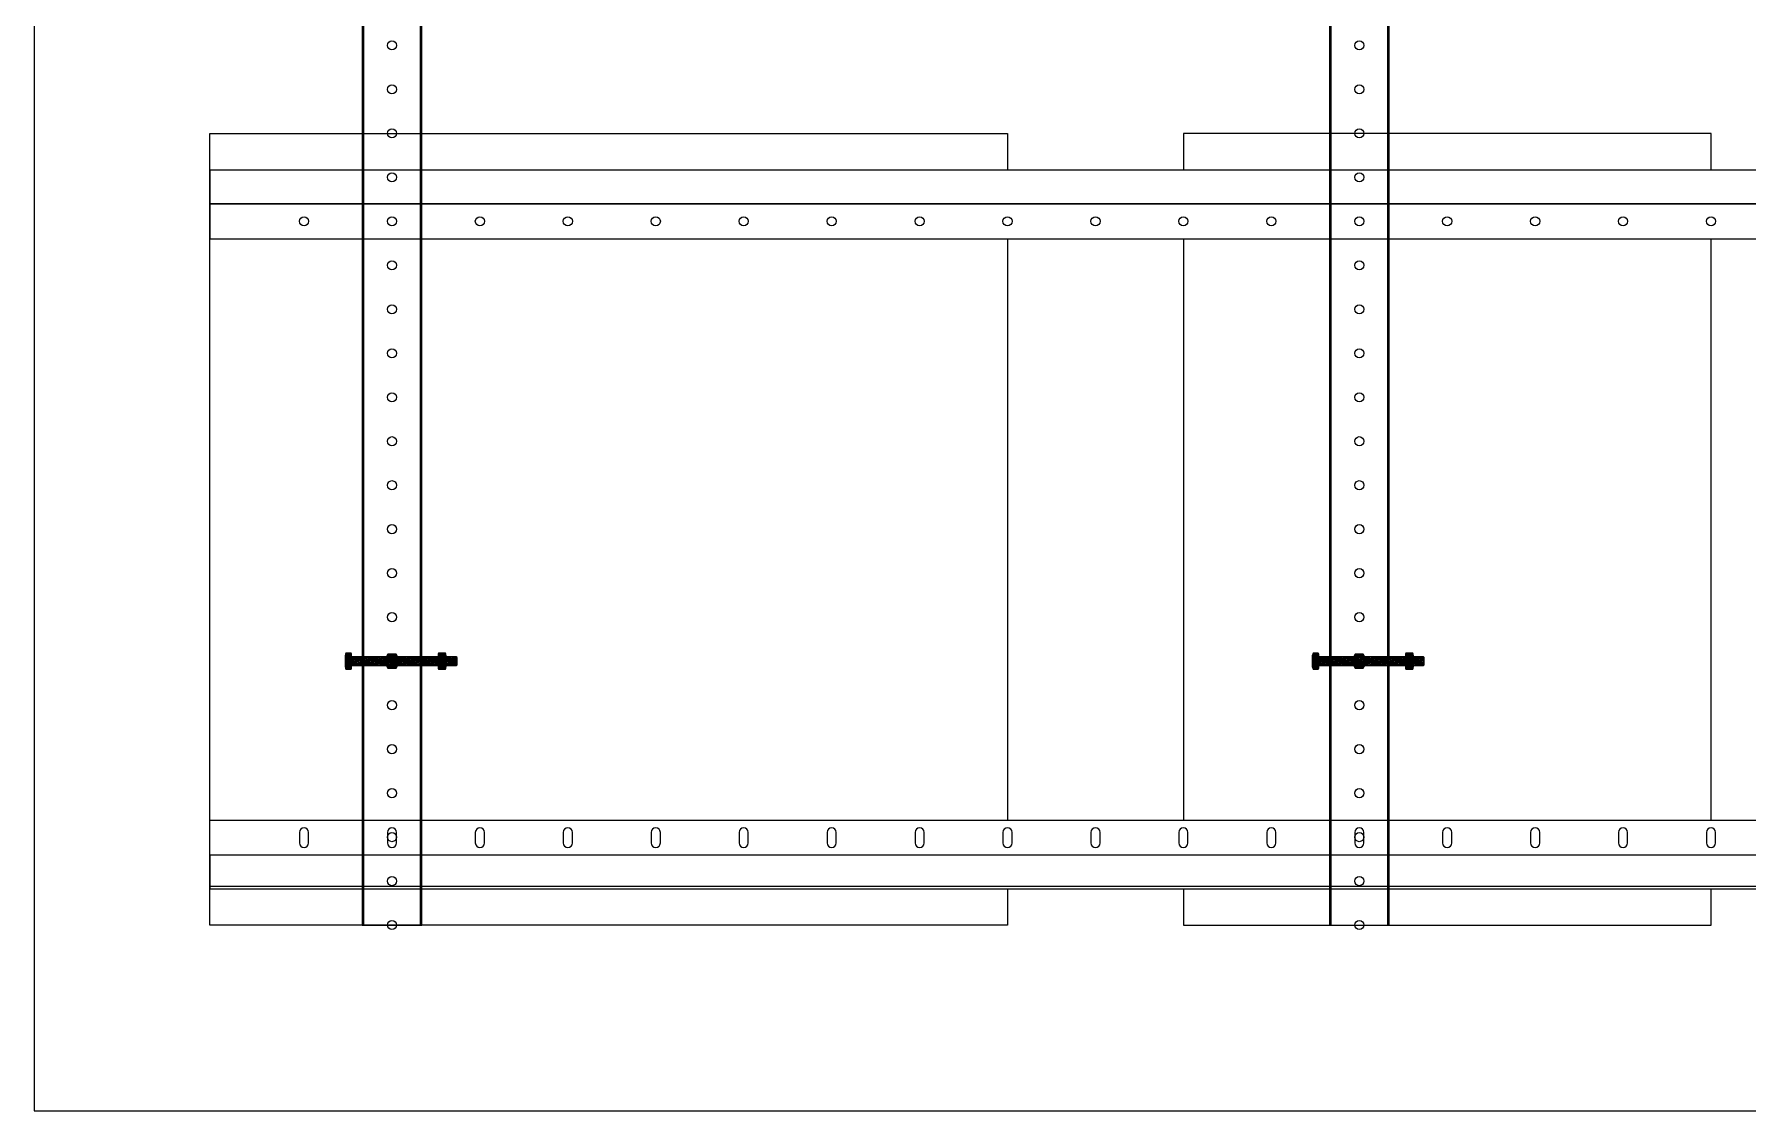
# Model space of a CAD drawing. Header units: millimetres. Extents: x -962357 to -591296, y -223672 to 59420.
# Drawn here: x -762783 to -761809, y -175224 to -174613 of the extents above; entities that cross this region are included whole.
import ezdxf

# ---------------------------------------------------------------- set-up
doc = ezdxf.new("R2010")
doc.units = ezdxf.units.MM
for name, color, linetype in [('000 - H A T C H', 8, 'Continuous'), ('000 - WIPEOUT', 250, 'Continuous'), ('001 - ASCESSORIES', 251, 'Continuous'), ('A11_ALU.SOLID SHEET', 2, 'Continuous')]:
    doc.layers.add(name, color=color, linetype=linetype)
pattern_1 = [(110, (-0.5, 0), (-0.939693, -0.34202), []), (110, (-0.2012, 0.6409), (-0.939693, -0.34202), [1.25, -0.25, 0, -0.25])]

# ---------------------------------------------------------------- blocks, each defined once
blk = doc.blocks.new('*U4854')
at = {"color": 3}
blk.add_wipeout([(-225, 4150), (225, 4150), (225, 3850), (-225, 3850)], dxfattribs=at).dxf.layer = '000 - WIPEOUT'
at = {"layer": 'A11_ALU.SOLID SHEET', "color": 0, "linetype": 'ByBlock'}
blk.add_lwpolyline([(-225, 3850), (225, 3850), (225, 4150), (-225, 4150)], close=True, dxfattribs=at)
blk = doc.blocks.new('*U4860')
at = {"layer": 'Defpoints'}
blk.add_point((0, 0), dxfattribs=at)
blk.add_wipeout([(225, 250), (225, 703.5), (-225, 703.5), (-225, 250)]).dxf.layer = '000 - WIPEOUT'
at = {"layer": 'A11_ALU.SOLID SHEET', "color": 0}
blk.add_lwpolyline([(225, 250), (225, 703.5), (-225, 703.5), (-225, 250)], close=True, dxfattribs=at)
at = {"layer": 'Defpoints'}
blk.add_point((0, 400), dxfattribs=at)
blk = doc.blocks.new('*U4929')
at = {"linetype": 'ByBlock'}
blk.add_wipeout([(4678.5, 0), (3600, 0), (3600, 39), (4678.5, 39)], dxfattribs=at).dxf.layer = '001 - ASCESSORIES'
at = {"color": 1, "linetype": 'ByBlock'}
blk.add_lwpolyline([(3600, 20), (4678.5, 20), (4678.5, 39), (3600, 39)], close=True, dxfattribs=at)
for points in [[(3827.6, 7), (3827.6, 13, 1), (3822.4, 13), (3822.4, 7, 1)], [(3877.6, 7), (3877.6, 13, 1), (3872.4, 13), (3872.4, 7, 1)], [(3927.6, 7), (3927.6, 13, 1), (3922.4, 13), (3922.4, 7, 1)], [(3977.6, 7), (3977.6, 13, 1), (3972.4, 13), (3972.4, 7, 1)], [(4027.6, 7), (4027.6, 13, 1), (4022.4, 13), (4022.4, 7, 1)], [(4077.6, 7), (4077.6, 13, 1), (4072.4, 13), (4072.4, 7, 1)], [(4127.6, 7), (4127.6, 13, 1), (4122.4, 13), (4122.4, 7, 1)], [(4177.6, 7), (4177.6, 13, 1), (4172.4, 13), (4172.4, 7, 1)], [(4227.6, 7), (4227.6, 13, 1), (4222.4, 13), (4222.4, 7, 1)], [(4277.6, 7), (4277.6, 13, 1), (4272.4, 13), (4272.4, 7, 1)], [(4327.6, 7), (4327.6, 13, 1), (4322.4, 13), (4322.4, 7, 1)], [(4377.6, 7), (4377.6, 13, 1), (4372.4, 13), (4372.4, 7, 1)], [(4427.6, 7), (4427.6, 13, 1), (4422.4, 13), (4422.4, 7, 1)], [(4477.6, 7), (4477.6, 13, 1), (4472.4, 13), (4472.4, 7, 1)], [(4527.6, 7), (4527.6, 13, 1), (4522.4, 13), (4522.4, 7, 1)], [(4577.6, 7), (4577.6, 13, 1), (4572.4, 13), (4572.4, 7, 1)], [(4627.6, 7), (4627.6, 13, 1), (4622.4, 13), (4622.4, 7, 1)]]:
    blk.add_lwpolyline(points, format="xyb", close=True, dxfattribs=at)
at = {"layer": '001 - ASCESSORIES'}
blk.add_lwpolyline([(3600, 37.8), (4678.5, 37.8), (4678.5, 39), (3600, 39)], close=True, dxfattribs=at)
at = {"layer": '001 - ASCESSORIES', "color": 1, "linetype": 'ByBlock'}
blk.add_lwpolyline([(4678.5, 0), (3600, 0), (3600, 20), (4678.5, 20)], close=True, dxfattribs=at)
blk = doc.blocks.new('*U4930')
at = {"linetype": 'ByBlock'}
blk.add_wipeout([(2400, -39), (4503.5, -39), (4503.5, 0), (2400, 0)], dxfattribs=at).dxf.layer = '000 - WIPEOUT'
at = {"layer": '001 - ASCESSORIES', "color": 1, "linetype": 'ByBlock'}
blk.add_lwpolyline([(4503.5, 0), (2400, 0), (2400, -20), (4503.5, -20)], close=True, dxfattribs=at)
at = {"layer": '001 - ASCESSORIES', "linetype": 'ByBlock'}
blk.add_lwpolyline([(4503.5, -20), (2400, -20), (2400, -39), (4503.5, -39)], close=True, dxfattribs=at)
for centre in [(3650, -10), (3700, -10), (3750, -10), (3800, -10), (3850, -10), (3900, -10), (3950, -10), (4000, -10), (4050, -10), (4100, -10), (4150, -10), (4200, -10), (4250, -10), (4300, -10), (4350, -10), (4400, -10), (4450, -10)]:
    blk.add_circle(centre, 2.6, dxfattribs=at)
blk = doc.blocks.new('*U4935')
at = {"layer": '001 - ASCESSORIES'}
blk.add_lwpolyline([(2050, 17), (1500, 17), (1500, -17), (2050, -17)], close=True, dxfattribs=at)
at = {"layer": '001 - ASCESSORIES', "color": 0}
blk.add_lwpolyline([(2050, 16.2), (1500, 16.2), (1500, -16.2), (2050, -16.2)], close=True, dxfattribs=at)
at = {"layer": '001 - ASCESSORIES'}
for centre in [(1550, 0), (1575, 0), (1600, 0), (1625, 0), (1650, 0), (1675, 0), (1700, 0), (1725, 0), (1750, 0), (1775, 0), (1800, 0), (1825, 0), (1850, 0), (1875, 0), (1900, 0), (1925, 0), (1950, 0), (1975, 0), (2000, 0), (2025, 0), (2050, 0)]:
    blk.add_circle(centre, 2.6, dxfattribs=at)
blk = doc.blocks.new('*U4663')
at = {"layer": '001 - ASCESSORIES', "color": 0}
blk.add_lwpolyline([(4.62, 0), (2.31, 4), (-2.31, 4), (-4.62, 0), (-2.31, -4), (2.31, -4)], close=True, dxfattribs=at)
at = {"layer": '001 - ASCESSORIES', "color": 8}
blk.add_circle((0, 0), 3.85, dxfattribs=at)
at = {"layer": '001 - ASCESSORIES', "color": 0}
blk.add_circle((0, 0), 2.6, dxfattribs=at)
blk = doc.blocks.new('*U4664')
at = {"layer": '000 - H A T C H'}
h = blk.add_hatch(color=250, dxfattribs=at)
h.dxf.hatch_style = 1
h.paths.add_polyline_path([(4, -2.31), (4, 2.31), (0, 4.62), (-4, 2.31), (-4, -2.31), (0, -4.62)])
h.paths.add_polyline_path([(0, -2.6, -1), (0, 2.6, -1)], flags=16)
at = {"layer": '001 - ASCESSORIES', "color": 0, "rotation": 270}
blk.add_blockref('*U4663', (0, 0), dxfattribs=at)
blk = doc.blocks.new('*U4682')
at = {"color": 1}
for p, q in [((-3.46, 3.5), (3.46, 3.5)), ((-3.46, 0), (3.46, 0))]:
    blk.add_line(p, q, dxfattribs=at)
at = {"color": 0}
for points in [[(-2.31, 3.21, 0.249855), (-4.62, 3.21), (-4.62, 0.29, 0.249855), (-2.31, 0.29)], [(2.31, 3.21, 0.062432), (0, 3.5, 0.062432), (-2.31, 3.21), (-2.31, 0.29, 0.061701), (0, 0, 0.061701), (2.31, 0.29)], [(4.62, 3.21, 0.249855), (2.31, 3.21), (2.31, 0.29, 0.249855), (4.62, 0.29)]]:
    blk.add_lwpolyline(points, format="xyb", close=True, dxfattribs=at)
blk = doc.blocks.new('*U4696')
at = {"layer": '000 - H A T C H'}
h = blk.add_hatch(dxfattribs=at)
h.set_pattern_fill('ANSI35', color=8, scale=4, angle=65)
h.set_pattern_definition(pattern_1)
h.paths.add_polyline_path([(0, -2.5), (59.5, -2.5), (59.5, 2.5), (0, 2.5)])
at = {"color": 8}
blk.add_line((59.5, -2.5), (59.5, 2.5), dxfattribs=at)
at = {"color": 1}
blk.add_lwpolyline([(59.5, 2.5), (0, 2.5), (0, -2.5), (59.5, -2.5), (60, -2), (60, 2)], close=True, dxfattribs=at)
blk = doc.blocks.new('*U4748')
at = {"layer": '000 - H A T C H'}
h = blk.add_hatch(color=250, dxfattribs=at)
h.dxf.hatch_style = 1
edge = h.paths.add_edge_path()
edge.add_line((-0.29, -4.62), (-3.21, -4.62))
edge.add_arc((-1.05, -3.46), 2.45, 180, 208.05689, ccw=False)
edge.add_line((-3.5, -3.46), (-3.5, -0.01))
edge.add_arc((5.86, 0), 9.36, 179.97608, 180.02392, ccw=False)
edge.add_line((-3.5, 0), (-3.5, 0))
edge.add_arc((5.86, 0), 9.36, 179.97608, 180.02392, ccw=False)
edge.add_line((-3.5, 0.01), (-3.5, 3.46))
edge.add_arc((-1.05, 3.46), 2.45, 151.94311, 180, ccw=False)
edge.add_line((-3.21, 4.62), (-0.29, 4.62))
edge.add_arc((-2.45, 3.46), 2.45, 360, 388.05689, ccw=False)
edge.add_line((0, 3.46), (0, -3.46))
edge.add_arc((-2.45, -3.46), 2.45, 331.94311, 360, ccw=False)
blk.add_blockref('*U4696', (0, 0))
at = {"layer": '001 - ASCESSORIES', "rotation": 90}
blk.add_blockref('*U4682', (0, 0), dxfattribs=at)
blk = doc.blocks.new('*U4662')
at = {"color": 1}
for p, q in [((-3.46, 4.5), (3.46, 4.5)), ((-3.46, 0), (3.46, 0))]:
    blk.add_line(p, q, dxfattribs=at)
at = {"color": 0}
for points in [[(-2.31, 4.21, 0.249893), (-4.62, 4.21), (-4.62, 0.29, 0.249893), (-2.31, 0.29)], [(2.31, 4.21, 0.062422), (0, 4.5, 0.062422), (-2.31, 4.21), (-2.31, 0.29, 0.061692), (0, 0, 0.061692), (2.31, 0.29)], [(4.62, 4.21, 0.249893), (2.31, 4.21), (2.31, 0.29, 0.249893), (4.62, 0.29)]]:
    blk.add_lwpolyline(points, format="xyb", close=True, dxfattribs=at)
blk = doc.blocks.new('*U4707')
at = {"layer": '000 - H A T C H'}
h = blk.add_hatch(color=250, dxfattribs=at)
h.dxf.hatch_style = 1
edge = h.paths.add_edge_path()
edge.add_line((0.29, 4.62), (4.21, 4.62))
edge.add_arc((2.05, 3.46), 2.45, 0, 28.06093, ccw=False)
edge.add_line((4.5, 3.46), (4.5, 0.01))
edge.add_arc((-4.86, 0), 9.36, -0.02392, 0.02392, ccw=False)
edge.add_line((4.5, 0), (4.5, 0))
edge.add_arc((-4.86, 0), 9.36, -0.02392, 0.02392, ccw=False)
edge.add_line((4.5, -0.01), (4.5, -3.46))
edge.add_arc((2.05, -3.46), 2.45, -28.06093, 0, ccw=False)
edge.add_line((4.21, -4.62), (0.29, -4.62))
edge.add_arc((2.45, -3.46), 2.45, 180, 208.06093, ccw=False)
edge.add_line((0, -3.46), (0, 3.46))
edge.add_arc((2.45, 3.46), 2.45, 151.93907, 180, ccw=False)
at = {"layer": '001 - ASCESSORIES', "color": 0, "rotation": 270}
blk.add_blockref('*U4662', (0, 0), dxfattribs=at)
blk = doc.blocks.new('*U4821')
at = {"layer": '001 - ASCESSORIES'}
blk.add_blockref('*U4748', (-23, 0), dxfattribs=at)
at = {"layer": '001 - ASCESSORIES', "color": 2}
for rotation in [90, 90, 270, 270]:
    blk.add_blockref('*U4664', (0, 0), dxfattribs=dict(at, rotation=rotation))
at = {"layer": '001 - ASCESSORIES', "color": 1}
blk.add_blockref('*U4707', (26.2, 0), dxfattribs=at)
blk = doc.blocks.new('*U4956')
blk.add_lwpolyline([(-7165.48, 4263.02), (-7165.48, 5940.05), (-11560, 5940.05), (-11560, 4315), (-18103.39, 4315), (-18103.39, 550), (-9016.58, 550), (-9016.58, 4265)], close=True)
at = {"layer": 'A11_ALU.SOLID SHEET', "color": 0, "linetype": 'ByBlock', "rotation": 90}
blk.add_blockref('*U4854', (-13300, 880.5), dxfattribs=at)
at = {"layer": 'A11_ALU.SOLID SHEET', "color": 0, "linetype": 'ByBlock', "xscale": -1, "rotation": 90}
blk.add_blockref('*U4860', (-17300, 880.5), dxfattribs=at)
at = {"layer": '001 - ASCESSORIES', "linetype": 'ByBlock', "rotation": 180}
for name, p in [('*U4930', (-13500, 1045.5)), ('*U4929', (-13325, 715.2))]:
    blk.add_blockref(name, p, dxfattribs=at)
at = {"layer": '001 - ASCESSORIES', "linetype": 'ByBlock', "rotation": 270}
for p in [(-17900, 2705.5), (-17350, 2705.5)]:
    blk.add_blockref('*U4935', p, dxfattribs=at)
at = {"layer": '001 - ASCESSORIES', "linetype": 'ByBlock'}
for p in [(-17900, 805.5), (-17350, 805.5)]:
    blk.add_blockref('*U4821', p, dxfattribs=at)
blk = doc.blocks.new('*U697')
at = {"color": 3}
blk.add_wipeout([(-225, 4150), (225, 4150), (225, 3850), (-225, 3850)], dxfattribs=at).dxf.layer = '000 - WIPEOUT'
at = {"layer": 'A11_ALU.SOLID SHEET', "color": 0, "linetype": 'ByBlock'}
blk.add_lwpolyline([(-225, 3850), (225, 3850), (225, 4150), (-225, 4150)], close=True, dxfattribs=at)
blk = doc.blocks.new('*U476')
at = {"layer": 'Defpoints'}
blk.add_point((0, 0), dxfattribs=at)
blk.add_wipeout([(225, 250), (225, 703.5), (-225, 703.5), (-225, 250)]).dxf.layer = '000 - WIPEOUT'
at = {"layer": 'A11_ALU.SOLID SHEET', "color": 0}
blk.add_lwpolyline([(225, 250), (225, 703.5), (-225, 703.5), (-225, 250)], close=True, dxfattribs=at)
at = {"layer": 'Defpoints'}
blk.add_point((0, 400), dxfattribs=at)
blk = doc.blocks.new('*U543')
at = {"linetype": 'ByBlock'}
blk.add_wipeout([(4678.5, 0), (3600, 0), (3600, 39), (4678.5, 39)], dxfattribs=at).dxf.layer = '001 - ASCESSORIES'
at = {"color": 1, "linetype": 'ByBlock'}
blk.add_lwpolyline([(3600, 20), (4678.5, 20), (4678.5, 39), (3600, 39)], close=True, dxfattribs=at)
for points in [[(3827.6, 7), (3827.6, 13, 1), (3822.4, 13), (3822.4, 7, 1)], [(3877.6, 7), (3877.6, 13, 1), (3872.4, 13), (3872.4, 7, 1)], [(3927.6, 7), (3927.6, 13, 1), (3922.4, 13), (3922.4, 7, 1)], [(3977.6, 7), (3977.6, 13, 1), (3972.4, 13), (3972.4, 7, 1)], [(4027.6, 7), (4027.6, 13, 1), (4022.4, 13), (4022.4, 7, 1)], [(4077.6, 7), (4077.6, 13, 1), (4072.4, 13), (4072.4, 7, 1)], [(4127.6, 7), (4127.6, 13, 1), (4122.4, 13), (4122.4, 7, 1)], [(4177.6, 7), (4177.6, 13, 1), (4172.4, 13), (4172.4, 7, 1)], [(4227.6, 7), (4227.6, 13, 1), (4222.4, 13), (4222.4, 7, 1)], [(4277.6, 7), (4277.6, 13, 1), (4272.4, 13), (4272.4, 7, 1)], [(4327.6, 7), (4327.6, 13, 1), (4322.4, 13), (4322.4, 7, 1)], [(4377.6, 7), (4377.6, 13, 1), (4372.4, 13), (4372.4, 7, 1)], [(4427.6, 7), (4427.6, 13, 1), (4422.4, 13), (4422.4, 7, 1)], [(4477.6, 7), (4477.6, 13, 1), (4472.4, 13), (4472.4, 7, 1)], [(4527.6, 7), (4527.6, 13, 1), (4522.4, 13), (4522.4, 7, 1)], [(4577.6, 7), (4577.6, 13, 1), (4572.4, 13), (4572.4, 7, 1)], [(4627.6, 7), (4627.6, 13, 1), (4622.4, 13), (4622.4, 7, 1)]]:
    blk.add_lwpolyline(points, format="xyb", close=True, dxfattribs=at)
at = {"layer": '001 - ASCESSORIES'}
blk.add_lwpolyline([(3600, 37.8), (4678.5, 37.8), (4678.5, 39), (3600, 39)], close=True, dxfattribs=at)
at = {"layer": '001 - ASCESSORIES', "color": 1, "linetype": 'ByBlock'}
blk.add_lwpolyline([(4678.5, 0), (3600, 0), (3600, 20), (4678.5, 20)], close=True, dxfattribs=at)
blk = doc.blocks.new('*U544')
at = {"linetype": 'ByBlock'}
blk.add_wipeout([(2400, -39), (4503.5, -39), (4503.5, 0), (2400, 0)], dxfattribs=at).dxf.layer = '000 - WIPEOUT'
at = {"layer": '001 - ASCESSORIES', "color": 1, "linetype": 'ByBlock'}
blk.add_lwpolyline([(4503.5, 0), (2400, 0), (2400, -20), (4503.5, -20)], close=True, dxfattribs=at)
at = {"layer": '001 - ASCESSORIES', "linetype": 'ByBlock'}
blk.add_lwpolyline([(4503.5, -20), (2400, -20), (2400, -39), (4503.5, -39)], close=True, dxfattribs=at)
for centre in [(3650, -10), (3700, -10), (3750, -10), (3800, -10), (3850, -10), (3900, -10), (3950, -10), (4000, -10), (4050, -10), (4100, -10), (4150, -10), (4200, -10), (4250, -10), (4300, -10), (4350, -10), (4400, -10), (4450, -10)]:
    blk.add_circle(centre, 2.6, dxfattribs=at)
blk = doc.blocks.new('*U555')
at = {"layer": '001 - ASCESSORIES'}
blk.add_lwpolyline([(2050, 17), (1500, 17), (1500, -17), (2050, -17)], close=True, dxfattribs=at)
at = {"layer": '001 - ASCESSORIES', "color": 0}
blk.add_lwpolyline([(2050, 16.2), (1500, 16.2), (1500, -16.2), (2050, -16.2)], close=True, dxfattribs=at)
at = {"layer": '001 - ASCESSORIES'}
for centre in [(1550, 0), (1575, 0), (1600, 0), (1625, 0), (1650, 0), (1675, 0), (1700, 0), (1725, 0), (1750, 0), (1775, 0), (1800, 0), (1825, 0), (1850, 0), (1875, 0), (1900, 0), (1925, 0), (1950, 0), (1975, 0), (2000, 0), (2025, 0), (2050, 0)]:
    blk.add_circle(centre, 2.6, dxfattribs=at)
blk = doc.blocks.new('*U350')
at = {"layer": '001 - ASCESSORIES', "color": 0}
blk.add_lwpolyline([(4.62, 0), (2.31, 4), (-2.31, 4), (-4.62, 0), (-2.31, -4), (2.31, -4)], close=True, dxfattribs=at)
at = {"layer": '001 - ASCESSORIES', "color": 8}
blk.add_circle((0, 0), 3.85, dxfattribs=at)
at = {"layer": '001 - ASCESSORIES', "color": 0}
blk.add_circle((0, 0), 2.6, dxfattribs=at)
blk = doc.blocks.new('*U671')
at = {"layer": '000 - H A T C H'}
h = blk.add_hatch(color=250, dxfattribs=at)
h.dxf.hatch_style = 1
h.paths.add_polyline_path([(4, -2.31), (4, 2.31), (0, 4.62), (-4, 2.31), (-4, -2.31), (0, -4.62)])
h.paths.add_polyline_path([(0, -2.6, -1), (0, 2.6, -1)], flags=16)
at = {"layer": '001 - ASCESSORIES', "color": 0, "rotation": 270}
blk.add_blockref('*U350', (0, 0), dxfattribs=at)
blk = doc.blocks.new('*U351')
at = {"color": 1}
for p, q in [((-3.46, 3.5), (3.46, 3.5)), ((-3.46, 0), (3.46, 0))]:
    blk.add_line(p, q, dxfattribs=at)
at = {"color": 0}
for points in [[(-2.31, 3.21, 0.249855), (-4.62, 3.21), (-4.62, 0.29, 0.249855), (-2.31, 0.29)], [(2.31, 3.21, 0.062432), (0, 3.5, 0.062432), (-2.31, 3.21), (-2.31, 0.29, 0.061701), (0, 0, 0.061701), (2.31, 0.29)], [(4.62, 3.21, 0.249855), (2.31, 3.21), (2.31, 0.29, 0.249855), (4.62, 0.29)]]:
    blk.add_lwpolyline(points, format="xyb", close=True, dxfattribs=at)
blk = doc.blocks.new('*U365')
at = {"layer": '000 - H A T C H'}
h = blk.add_hatch(dxfattribs=at)
h.set_pattern_fill('ANSI35', color=8, scale=4, angle=65)
h.set_pattern_definition(pattern_1)
h.paths.add_polyline_path([(0, -2.5), (59.5, -2.5), (59.5, 2.5), (0, 2.5)])
at = {"color": 8}
blk.add_line((59.5, -2.5), (59.5, 2.5), dxfattribs=at)
at = {"color": 1}
blk.add_lwpolyline([(59.5, 2.5), (0, 2.5), (0, -2.5), (59.5, -2.5), (60, -2), (60, 2)], close=True, dxfattribs=at)
blk = doc.blocks.new('*U583')
at = {"layer": '000 - H A T C H'}
h = blk.add_hatch(color=250, dxfattribs=at)
h.dxf.hatch_style = 1
edge = h.paths.add_edge_path()
edge.add_line((-0.29, -4.62), (-3.21, -4.62))
edge.add_arc((-1.05, -3.46), 2.45, 180, 208.05689, ccw=False)
edge.add_line((-3.5, -3.46), (-3.5, -0.01))
edge.add_arc((5.86, 0), 9.36, 179.97608, 180.02392, ccw=False)
edge.add_line((-3.5, 0), (-3.5, 0))
edge.add_arc((5.86, 0), 9.36, 179.97608, 180.02392, ccw=False)
edge.add_line((-3.5, 0.01), (-3.5, 3.46))
edge.add_arc((-1.05, 3.46), 2.45, 151.94311, 180, ccw=False)
edge.add_line((-3.21, 4.62), (-0.29, 4.62))
edge.add_arc((-2.45, 3.46), 2.45, 360, 388.05689, ccw=False)
edge.add_line((0, 3.46), (0, -3.46))
edge.add_arc((-2.45, -3.46), 2.45, 331.94311, 360, ccw=False)
blk.add_blockref('*U365', (0, 0))
at = {"layer": '001 - ASCESSORIES', "rotation": 90}
blk.add_blockref('*U351', (0, 0), dxfattribs=at)
blk = doc.blocks.new('*U349')
at = {"color": 1}
for p, q in [((-3.46, 4.5), (3.46, 4.5)), ((-3.46, 0), (3.46, 0))]:
    blk.add_line(p, q, dxfattribs=at)
at = {"color": 0}
for points in [[(-2.31, 4.21, 0.249893), (-4.62, 4.21), (-4.62, 0.29, 0.249893), (-2.31, 0.29)], [(2.31, 4.21, 0.062422), (0, 4.5, 0.062422), (-2.31, 4.21), (-2.31, 0.29, 0.061692), (0, 0, 0.061692), (2.31, 0.29)], [(4.62, 4.21, 0.249893), (2.31, 4.21), (2.31, 0.29, 0.249893), (4.62, 0.29)]]:
    blk.add_lwpolyline(points, format="xyb", close=True, dxfattribs=at)
blk = doc.blocks.new('*U667')
at = {"layer": '000 - H A T C H'}
h = blk.add_hatch(color=250, dxfattribs=at)
h.dxf.hatch_style = 1
edge = h.paths.add_edge_path()
edge.add_line((0.29, 4.62), (4.21, 4.62))
edge.add_arc((2.05, 3.46), 2.45, 0, 28.06093, ccw=False)
edge.add_line((4.5, 3.46), (4.5, 0.01))
edge.add_arc((-4.86, 0), 9.36, -0.02392, 0.02392, ccw=False)
edge.add_line((4.5, 0), (4.5, 0))
edge.add_arc((-4.86, 0), 9.36, -0.02392, 0.02392, ccw=False)
edge.add_line((4.5, -0.01), (4.5, -3.46))
edge.add_arc((2.05, -3.46), 2.45, -28.06093, 0, ccw=False)
edge.add_line((4.21, -4.62), (0.29, -4.62))
edge.add_arc((2.45, -3.46), 2.45, 180, 208.06093, ccw=False)
edge.add_line((0, -3.46), (0, 3.46))
edge.add_arc((2.45, 3.46), 2.45, 151.93907, 180, ccw=False)
at = {"layer": '001 - ASCESSORIES', "color": 0, "rotation": 270}
blk.add_blockref('*U349', (0, 0), dxfattribs=at)
blk = doc.blocks.new('*U686')
at = {"layer": '001 - ASCESSORIES'}
blk.add_blockref('*U583', (-23, 0), dxfattribs=at)
at = {"layer": '001 - ASCESSORIES', "color": 2}
for rotation in [90, 90, 270, 270]:
    blk.add_blockref('*U671', (0, 0), dxfattribs=dict(at, rotation=rotation))
at = {"layer": '001 - ASCESSORIES', "color": 1}
blk.add_blockref('*U667', (26.2, 0), dxfattribs=at)

msp = doc.modelspace()

# ---------------------------------------------------------------- block references
msp.add_blockref('*U4956', (-744680, -175774.39))

# ---------------------------------------------------------------- next in the draw order: linework, layer by layer
msp.add_lwpolyline([(-751845.48, -171511.37), (-751845.48, -169834.34), (-756240, -169834.34), (-756240, -171459.39), (-762783.39, -171459.39), (-762783.39, -175224.39), (-753696.58, -175224.39), (-753696.58, -171509.39)], close=True)

# ---------------------------------------------------------------- next in the draw order: block references
at = {"layer": 'A11_ALU.SOLID SHEET', "color": 0, "linetype": 'ByBlock', "rotation": 90}
msp.add_blockref('*U697', (-757980, -174893.89), dxfattribs=at)

# ---------------------------------------------------------------- next in the draw order: block references
at = {"layer": 'A11_ALU.SOLID SHEET', "color": 0, "linetype": 'ByBlock', "xscale": -1, "rotation": 90}
msp.add_blockref('*U476', (-761980, -174893.89), dxfattribs=at)

# ---------------------------------------------------------------- next in the draw order: block references
at = {"layer": '001 - ASCESSORIES', "linetype": 'ByBlock', "rotation": 180}
for name, p in [('*U544', (-758180, -174728.89)), ('*U543', (-758005, -175059.19))]:
    msp.add_blockref(name, p, dxfattribs=at)

# ---------------------------------------------------------------- next in the draw order: block references
at = {"layer": '001 - ASCESSORIES', "linetype": 'ByBlock', "rotation": 270}
for p in [(-762580, -173068.89), (-762030, -173068.89)]:
    msp.add_blockref('*U555', p, dxfattribs=at)

# ---------------------------------------------------------------- next in the draw order: block references
at = {"layer": '001 - ASCESSORIES', "linetype": 'ByBlock'}
for p in [(-762580, -174968.89), (-762030, -174968.89)]:
    msp.add_blockref('*U686', p, dxfattribs=at)

doc.saveas('drawing.dxf')
